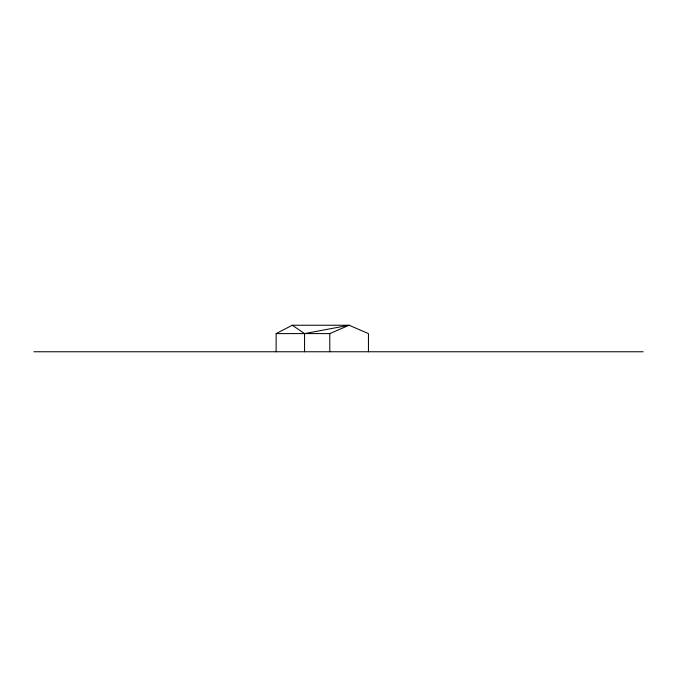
<?xml version="1.0" encoding="UTF-8"?>
<svg xmlns="http://www.w3.org/2000/svg" width="677" height="677" viewBox="0 0 677 677"><rect width="100%" height="100%" fill="white"/><g stroke="black" fill="none" stroke-linecap="round" stroke-linejoin="round"><path stroke-width="1.02" d="M276.131 351.761L276.131 333.592L292.295 325.239L349.112 325.239L368.449 333.592L368.449 351.761M276.131 333.592L329.784 333.592L349.112 325.239L304.557 333.592L292.295 325.239M33.85 351.761L643.15 351.761M329.784 333.592L329.784 351.761M304.557 333.592L304.557 351.761"/></g></svg>
